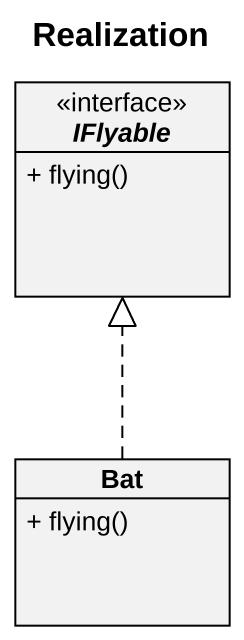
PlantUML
@startuml
title Realization
hide circle
hide empty members
skinparam classAttributeIconSize 0
interface IFlyable {
  + flying()
}
class Bat {
  + flying()
}
Bat .up.|> IFlyable
@enduml
